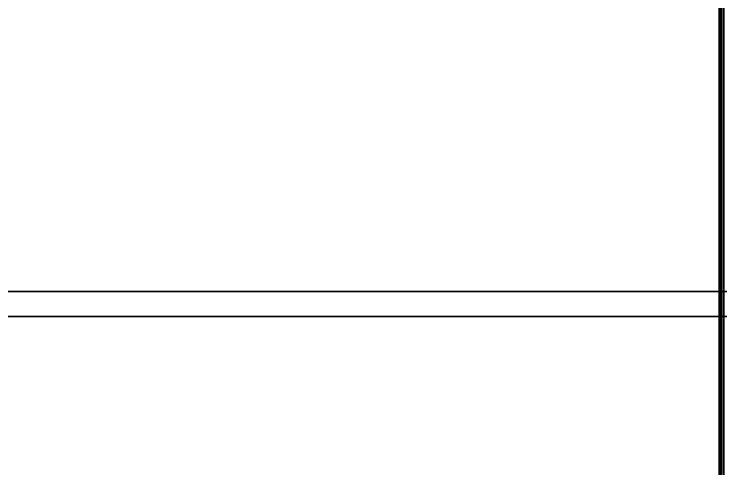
# Model space of a CAD drawing. Header units: inches. Extents: x -38100 to 38100, y 0 to 31750.
# Drawn here: x -35584.2865 to -35583.8704, y 0.2679 to 0.5358 of the extents above; entities that cross this region are included whole.
import ezdxf

# ---------------------------------------------------------------- set-up
doc = ezdxf.new("R2010")
doc.units = ezdxf.units.IN
doc.header["$LTSCALE"] = 65.185185
doc.header["$MEASUREMENT"] = 0
for name, color, linetype in [('1', 7, 'CONTINUOUS'), ('13', 7, 'CONTINUOUS'), ('36', 7, 'CONTINUOUS'), ('41', 7, 'CONTINUOUS'), ('5', 7, 'CONTINUOUS'), ('9', 7, 'CONTINUOUS')]:
    doc.layers.add(name, color=color, linetype=linetype)

msp = doc.modelspace()

# ---------------------------------------------------------------- linework, layer by layer
at = {"layer": '1', "color": 7, "linetype": 'CONTINUOUS', "true_color": 0xa89b88}
for points in [[(-35584.71936, 3175, 33064.19399), (-35583.86871, 3175, 33086.27788), (-35584.71936, 0, 33064.19399), (-35584.71936, 3175, 33064.19399)], [(-35584.71936, 0, 33064.19399), (-35583.86871, 3175, 33086.27788), (-35583.86871, 0, 33086.27788), (-35584.71936, 0, 33064.19399)], [(-35583.86871, 3175, 32953.72212), (-35584.71936, 3175, 32975.80601), (-35583.86871, 0, 32953.72212), (-35583.86871, 3175, 32953.72212)], [(-35583.86871, 0, 32953.72212), (-35584.71936, 3175, 32975.80601), (-35584.71936, 0, 32975.80601), (-35583.86871, 0, 32953.72212)]]:
    msp.add_3dface(points, dxfattribs=at)
at = {"layer": '13', "color": 7, "linetype": 'CONTINUOUS', "true_color": 0xa89b88}
for points in [[(-35583.87009, 0, 10226.27788), (-35584.72073, 0, 10204.19399), (-35583.87009, 3175, 10226.27788), (-35583.87009, 0, 10226.27788)], [(-35583.87009, 3175, 10226.27788), (-35584.72073, 0, 10204.19399), (-35584.72073, 3175, 10204.19399), (-35583.87009, 3175, 10226.27788)], [(-35584.72073, 0, 10115.80601), (-35583.87009, 0, 10093.72212), (-35584.72073, 3175, 10115.80601), (-35584.72073, 0, 10115.80601)], [(-35584.72073, 3175, 10115.80601), (-35583.87009, 0, 10093.72212), (-35583.87009, 3175, 10093.72212), (-35584.72073, 3175, 10115.80601)]]:
    msp.add_3dface(points, dxfattribs=at)
at = {"layer": '36', "color": 7, "linetype": 'CONTINUOUS', "true_color": 0xa89b88}
for points in [[(-38100, 6350, -45720), (38100, 6350, -45720), (-38100, 0, -45720), (-38100, 6350, -45720)], [(38100, 6350, -45720), (38100, 0, -45720), (-38100, 0, -45720), (38100, 6350, -45720)]]:
    msp.add_3dface(points, dxfattribs=at)
at = {"layer": '41', "color": 7, "linetype": 'CONTINUOUS', "true_color": 0xa89b88}
for points in [[(38100, 0.35765, 39437.39439), (38100, 0.8047, 39471.08921), (-38100, 0.35765, 39437.39439), (38100, 0.35765, 39437.39439)], [(-38100, 0.35765, 39437.39439), (38100, 0.8047, 39471.08921), (-38100, 0.8047, 39471.08921), (-38100, 0.35765, 39437.39439)], [(38100, 0.08941, 39403.69767), (38100, 0.35765, 39437.39439), (-38100, 0.08941, 39403.69767), (38100, 0.08941, 39403.69767)], [(-38100, 0.08941, 39403.69767), (38100, 0.35765, 39437.39439), (-38100, 0.35765, 39437.39439), (-38100, 0.08941, 39403.69767)]]:
    msp.add_3dface(points, dxfattribs=at)
at = {"layer": '5', "color": 7, "linetype": 'CONTINUOUS', "true_color": 0xa89b88}
for points in [[(-35583.87123, 3175, -39182.27788), (-35584.72187, 3175, -39160.19399), (-35583.87123, 0, -39182.27788), (-35583.87123, 3175, -39182.27788)], [(-35583.87123, 0, -39182.27788), (-35584.72187, 3175, -39160.19399), (-35584.72187, 0, -39160.19399), (-35583.87123, 0, -39182.27788)], [(-35584.72187, 3175, -39071.80601), (-35583.87123, 3175, -39049.72212), (-35584.72187, 0, -39071.80601), (-35584.72187, 3175, -39071.80601)], [(-35584.72187, 0, -39071.80601), (-35583.87123, 3175, -39049.72212), (-35583.87123, 0, -39049.72212), (-35584.72187, 0, -39071.80601)], [(-35582.6806, 3175, -39204.34605), (-35583.87123, 3175, -39182.27788), (-35582.6806, 0, -39204.34605), (-35582.6806, 3175, -39204.34605)], [(-35582.6806, 0, -39204.34605), (-35583.87123, 3175, -39182.27788), (-35583.87123, 0, -39182.27788), (-35582.6806, 0, -39204.34605)], [(-35583.87123, 3175, -39049.72212), (-35582.6806, 3175, -39027.65395), (-35583.87123, 0, -39049.72212), (-35583.87123, 3175, -39049.72212)], [(-35583.87123, 0, -39049.72212), (-35582.6806, 3175, -39027.65395), (-35582.6806, 0, -39027.65395), (-35583.87123, 0, -39049.72212)]]:
    msp.add_3dface(points, dxfattribs=at)
at = {"layer": '9', "color": 7, "linetype": 'CONTINUOUS', "true_color": 0xa89b88}
for points in [[(-35583.87066, 0, -14411.72212), (-35584.72131, 0, -14433.80601), (-35583.87066, 3175, -14411.72212), (-35583.87066, 0, -14411.72212)], [(-35583.87066, 3175, -14411.72212), (-35584.72131, 0, -14433.80601), (-35584.72131, 3175, -14433.80601), (-35583.87066, 3175, -14411.72212)], [(-35584.72131, 0, -14522.19399), (-35583.87066, 0, -14544.27788), (-35584.72131, 3175, -14522.19399), (-35584.72131, 0, -14522.19399)], [(-35584.72131, 3175, -14522.19399), (-35583.87066, 0, -14544.27788), (-35583.87066, 3175, -14544.27788), (-35584.72131, 3175, -14522.19399)], [(-35582.68003, 0, -14389.65395), (-35583.87066, 0, -14411.72212), (-35582.68003, 3175, -14389.65395), (-35582.68003, 0, -14389.65395)], [(-35582.68003, 3175, -14389.65395), (-35583.87066, 0, -14411.72212), (-35583.87066, 3175, -14411.72212), (-35582.68003, 3175, -14389.65395)], [(-35583.87066, 0, -14544.27788), (-35582.68003, 0, -14566.34605), (-35583.87066, 3175, -14544.27788), (-35583.87066, 0, -14544.27788)], [(-35583.87066, 3175, -14544.27788), (-35582.68003, 0, -14566.34605), (-35582.68003, 3175, -14566.34605), (-35583.87066, 3175, -14544.27788)]]:
    msp.add_3dface(points, dxfattribs=at)

doc.saveas('drawing.dxf')
